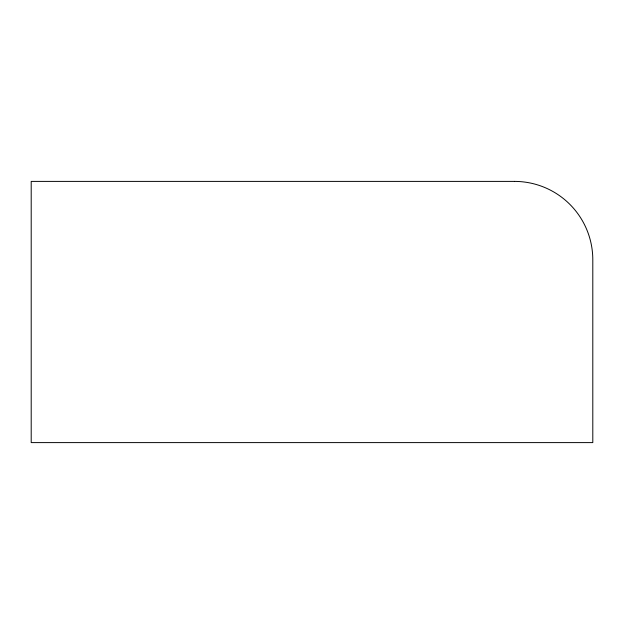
<?xml version="1.0" encoding="UTF-8"?>
<svg xmlns="http://www.w3.org/2000/svg" width="624" height="624" viewBox="0 0 624 624"><rect width="100%" height="100%" fill="white"/><g stroke="black" fill="none" stroke-linecap="round" stroke-linejoin="round"><path stroke-width="0.94" d="M514.433 181.397L31.2 181.397L31.2 442.603L592.8 442.603L592.8 259.756A78.367 78.367 0 0 0 514.433 181.397"/></g></svg>
